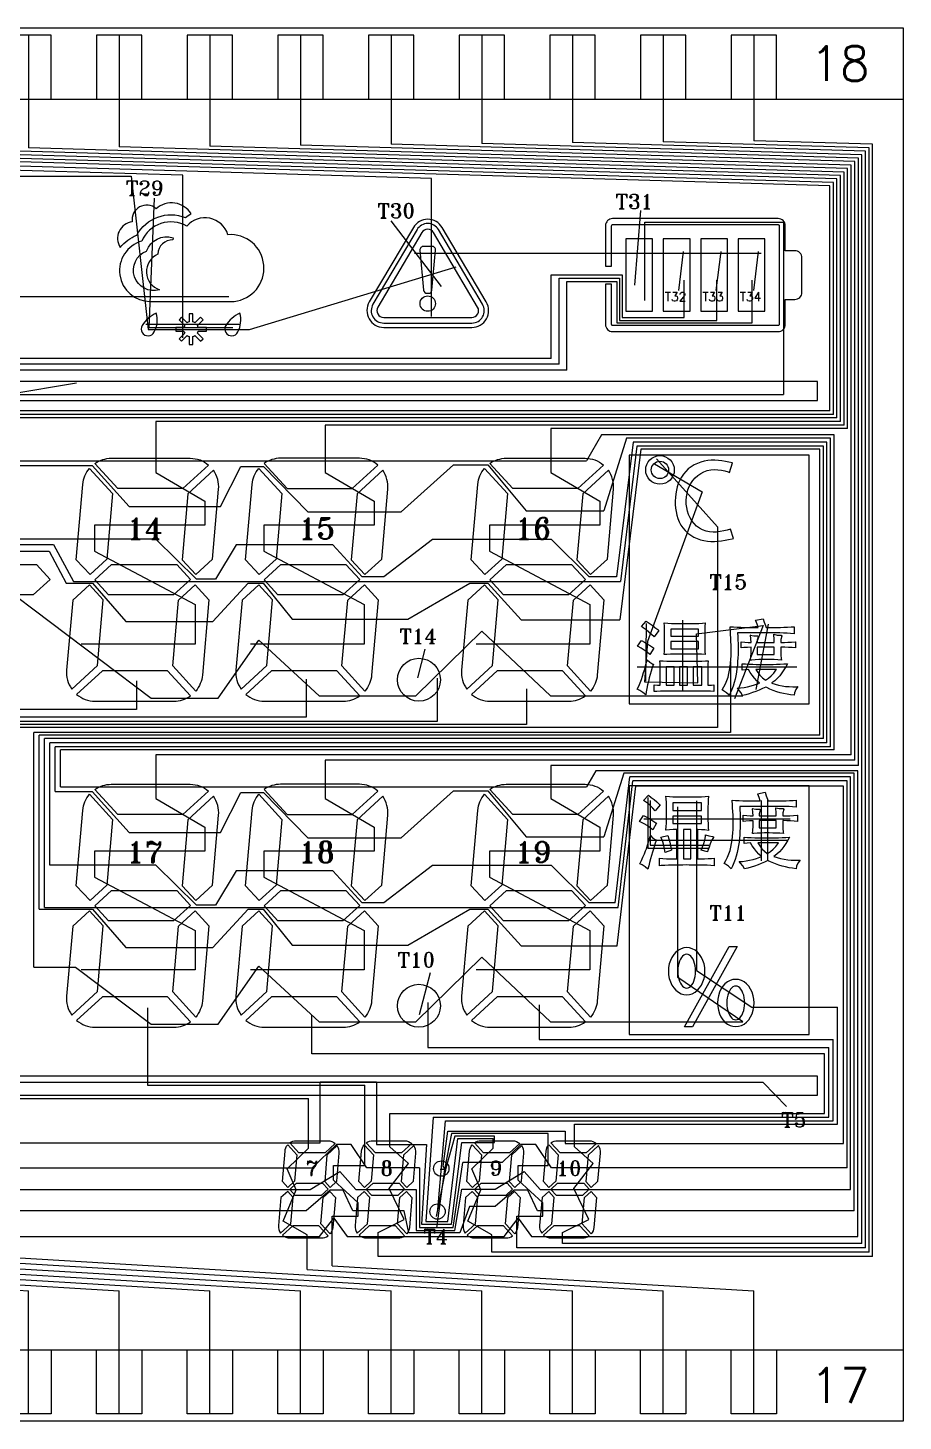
# Model space of a CAD drawing. Header units: inches. Extents: x 782 to 1065, y -130 to 27.
# Drawn here: x 968.8 to 993.32, y -11.52 to 27.48 of the extents above; entities that cross this region are included whole.
import ezdxf
from ezdxf.enums import TextEntityAlignment as Align

# ---------------------------------------------------------------- set-up
doc = ezdxf.new("R2010")
doc.units = ezdxf.units.IN
doc.header["$LTSCALE"] = 3
doc.header["$MEASUREMENT"] = 0
doc.layers.add('C', color=2, linetype='Continuous')
doc.layers.add('S', color=1, linetype='Continuous')
doc.layers.add('DIM', color=3, linetype='Continuous', lineweight=13)
doc.styles.add('ROMANS', font='romans')
doc.styles.get("Standard").update_dxf_attribs({"font": 'romant.shx'})

msp = doc.modelspace()

# ---------------------------------------------------------------- linework, layer by layer
for p, q in [((944.325, 25.477), (993.325, 25.477)), ((944.325, -9.523), (993.325, -9.523))]:
    msp.add_line(p, q)
for points in [[(944.325, -11.523), (944.325, 27.477), (993.325, 27.477), (993.325, -11.523)], [(968.19, 27.277), (968.19, 25.477), (969.46, 25.477), (969.46, 27.277)], [(970.73, 27.277), (970.73, 25.477), (972, 25.477), (972, 27.277)], [(973.27, 27.277), (973.27, 25.477), (974.54, 25.477), (974.54, 27.277)], [(975.81, 27.277), (975.81, 25.477), (977.08, 25.477), (977.08, 27.277)], [(978.35, 27.277), (978.35, 25.477), (979.62, 25.477), (979.62, 27.277)], [(980.89, 27.277), (980.89, 25.477), (982.16, 25.477), (982.16, 27.277)], [(983.43, 27.277), (983.43, 25.477), (984.7, 25.477), (984.7, 27.277)], [(985.97, 27.277), (985.97, 25.477), (987.24, 25.477), (987.24, 27.277)], [(988.51, 27.277), (988.51, 25.477), (989.78, 25.477), (989.78, 27.277)], [(986.305, 21.569), (985.556, 21.569), (985.556, 19.545), (986.305, 19.545)], [(987.355, 21.569), (986.605, 21.569), (986.605, 19.545), (987.355, 19.545)], [(988.404, 21.569), (987.655, 21.569), (987.655, 19.545), (988.404, 19.545)], [(989.453, 21.569), (988.704, 21.569), (988.704, 19.545), (989.453, 19.545)], [(990.925, 17.576), (946.725, 17.576), (946.725, 17.046), (990.925, 17.046)], [(988.445, 15.32), (988.347, 15.341), (988.249, 15.357), (988.15, 15.37), (988.05, 15.376), (987.95, 15.375), (987.85, 15.365), (987.752, 15.346), (987.656, 15.319), (987.562, 15.284), (987.472, 15.241), (987.386, 15.19), (987.306, 15.13), (987.233, 15.062), (987.168, 14.986), (987.112, 14.903), (987.065, 14.815), (987.025, 14.723), (986.994, 14.629), (986.97, 14.532), (986.952, 14.433), (986.942, 14.334), (986.937, 14.234), (986.939, 14.134), (986.947, 14.034), (986.961, 13.935), (986.982, 13.837), (987.012, 13.742), (987.05, 13.649), (987.097, 13.561), (987.153, 13.479), (987.219, 13.403), (987.292, 13.335), (987.372, 13.276), (987.458, 13.224), (987.549, 13.182), (987.643, 13.149), (987.74, 13.125), (987.839, 13.11), (987.938, 13.102), (988.038, 13.101), (988.138, 13.107), (988.238, 13.118), (988.336, 13.134), (988.435, 13.152), (988.533, 13.172), (988.573, 13.18), (988.49, 13.447), (988.393, 13.419), (988.296, 13.395), (988.198, 13.375), (988.099, 13.364), (987.999, 13.362), (987.9, 13.371), (987.802, 13.392), (987.707, 13.424), (987.618, 13.47), (987.537, 13.529), (987.466, 13.599), (987.405, 13.678), (987.354, 13.764), (987.313, 13.855), (987.282, 13.95), (987.26, 14.047), (987.248, 14.147), (987.245, 14.247), (987.253, 14.346), (987.27, 14.445), (987.295, 14.541), (987.331, 14.635), (987.375, 14.724), (987.43, 14.808), (987.494, 14.884), (987.569, 14.951), (987.652, 15.007), (987.741, 15.052), (987.835, 15.085), (987.933, 15.105), (988.033, 15.112), (988.133, 15.109), (988.232, 15.096), (988.329, 15.074), (988.425, 15.045), (988.457, 15.034), (988.543, 15.298)], [(967.216, 12.455), (969.04, 12.455), (969.424, 12.036), (968.954, 11.605), (967.129, 11.605), (966.746, 12.024)], [(973.357, 12.036), (972.887, 11.605), (971.062, 11.605), (970.679, 12.024), (971.149, 12.455), (972.974, 12.455)], [(978.099, 12.036), (977.629, 11.605), (975.804, 11.605), (975.42, 12.024), (975.891, 12.455), (977.715, 12.455)], [(982.213, 12.455), (984.037, 12.455), (984.421, 12.036), (983.951, 11.605), (982.126, 11.605), (981.743, 12.024)], [(990.171, 10.526), (990.071, 10.532), (989.971, 10.536), (989.871, 10.538), (989.771, 10.539), (989.713, 10.539), (988.688, 10.539), (988.693, 10.439), (988.697, 10.34), (988.699, 10.24), (988.7, 10.14), (988.7, 10.04), (988.698, 9.94), (988.694, 9.84), (988.688, 9.74), (988.68, 9.64), (988.669, 9.541), (988.655, 9.442), (988.638, 9.343), (988.617, 9.245), (988.592, 9.149), (988.561, 9.053), (988.526, 8.96), (988.485, 8.869), (988.447, 8.796), (988.373, 8.864), (988.291, 8.921), (988.25, 8.943), (988.303, 9.027), (988.349, 9.116), (988.387, 9.209), (988.418, 9.304), (988.443, 9.4), (988.463, 9.498), (988.478, 9.597), (988.489, 9.697), (988.497, 9.796), (988.502, 9.896), (988.505, 9.996), (988.505, 10.096), (988.504, 10.196), (988.501, 10.296), (988.497, 10.396), (988.491, 10.496), (988.484, 10.596), (988.477, 10.695), (988.475, 10.713), (988.575, 10.706), (988.675, 10.701), (988.775, 10.698), (988.875, 10.695), (988.975, 10.694), (989.075, 10.693), (989.175, 10.692), (989.263, 10.692), (989.234, 10.787), (989.194, 10.879), (989.187, 10.893), (989.402, 10.933), (989.433, 10.838), (989.466, 10.744), (989.486, 10.692), (989.586, 10.692), (989.686, 10.693), (989.786, 10.694), (989.886, 10.696), (989.986, 10.698), (990.086, 10.701), (990.186, 10.706), (990.27, 10.713), (990.27, 10.519)], [(986.21, 10.811), (986.291, 10.754), (986.372, 10.694), (986.45, 10.632), (986.484, 10.604), (986.35, 10.43), (986.277, 10.499), (986.201, 10.564), (986.123, 10.626), (986.043, 10.686), (985.991, 10.722), (986.126, 10.867)], [(987.676, 9.942), (987.576, 9.946), (987.476, 9.948), (987.376, 9.949), (987.276, 9.949), (987.203, 9.949), (987.103, 9.949), (987.003, 9.949), (986.903, 9.948), (986.803, 9.945), (986.703, 9.94), (986.632, 9.933), (986.638, 10.032), (986.639, 10.122), (986.639, 10.628), (986.637, 10.728), (986.632, 10.82), (986.731, 10.81), (986.831, 10.805), (986.931, 10.802), (987.031, 10.801), (987.131, 10.801), (987.203, 10.801), (987.303, 10.801), (987.403, 10.801), (987.503, 10.803), (987.603, 10.806), (987.703, 10.812), (987.775, 10.82), (987.769, 10.72), (987.768, 10.628), (987.768, 10.122), (987.77, 10.022), (987.775, 9.933)], [(986.817, 10.45), (987.587, 10.45), (987.587, 10.649), (986.817, 10.649)], [(986.077, 10.28), (986.163, 10.228), (986.247, 10.175), (986.33, 10.12), (986.338, 10.115), (986.231, 9.937), (986.152, 9.999), (986.071, 10.056), (985.987, 10.111), (985.9, 10.16), (985.882, 10.17), (985.991, 10.331)], [(986.817, 10.094), (987.587, 10.094), (987.587, 10.3), (986.817, 10.3)], [(989.059, 10.374), (989.045, 10.473), (989.042, 10.48), (989.14, 10.462), (989.24, 10.457), (989.256, 10.459), (989.263, 10.428), (989.237, 10.333), (989.234, 10.274), (989.711, 10.274), (989.71, 10.374), (989.702, 10.474), (989.697, 10.502), (989.794, 10.48), (989.894, 10.476), (989.91, 10.478), (989.922, 10.452), (989.9, 10.355), (989.896, 10.274), (989.996, 10.276), (990.096, 10.279), (990.196, 10.284), (990.295, 10.291), (990.311, 10.293), (990.311, 10.12), (990.211, 10.129), (990.111, 10.135), (990.011, 10.139), (989.912, 10.141), (989.896, 10.141), (989.896, 10.02), (989.898, 9.92), (989.906, 9.821), (989.913, 9.776), (989.813, 9.787), (989.713, 9.792), (989.613, 9.794), (989.513, 9.795), (989.481, 9.795), (989.381, 9.795), (989.281, 9.793), (989.181, 9.789), (989.081, 9.78), (989.046, 9.776), (989.058, 9.875), (989.063, 9.975), (989.063, 10.006), (989.063, 10.139), (988.963, 10.136), (988.863, 10.129), (988.786, 10.12), (988.786, 10.293), (988.885, 10.282), (988.985, 10.276), (989.063, 10.274)], [(989.711, 10.141), (989.234, 10.141), (989.234, 9.937), (989.711, 9.937)], [(986.294, 9.57), (986.264, 9.474), (986.238, 9.378), (986.212, 9.281), (986.189, 9.184), (986.166, 9.086), (986.145, 8.989), (986.126, 8.89), (986.112, 8.81), (986.032, 8.87), (985.948, 8.925), (985.875, 8.962), (985.919, 9.052), (985.956, 9.145), (985.991, 9.239), (986.023, 9.333), (986.054, 9.428), (986.083, 9.524), (986.11, 9.62), (986.135, 9.717), (986.15, 9.785), (986.224, 9.718), (986.311, 9.67), (986.326, 9.664)], [(986.445, 9.081), (986.516, 9.078), (986.516, 9.574), (986.513, 9.674), (986.504, 9.762), (986.604, 9.757), (986.704, 9.754), (986.804, 9.752), (986.904, 9.751), (987.004, 9.75), (987.104, 9.75), (987.184, 9.75), (987.284, 9.75), (987.384, 9.75), (987.484, 9.751), (987.584, 9.752), (987.684, 9.754), (987.784, 9.757), (987.861, 9.762), (987.852, 9.662), (987.851, 9.574), (987.851, 9.078), (987.951, 9.082), (988.024, 9.085), (988.024, 8.9), (987.924, 8.907), (987.824, 8.91), (987.724, 8.911), (987.624, 8.912), (987.524, 8.912), (987.424, 8.912), (987.324, 8.912), (987.227, 8.912), (987.127, 8.912), (987.027, 8.912), (986.927, 8.912), (986.827, 8.912), (986.727, 8.911), (986.627, 8.91), (986.527, 8.908), (986.428, 8.905), (986.345, 8.9), (986.345, 9.085)], [(986.682, 9.078), (986.909, 9.078), (986.909, 9.589), (986.682, 9.589)], [(987.287, 9.589), (987.061, 9.589), (987.061, 9.078), (987.287, 9.078)], [(987.68, 9.589), (987.441, 9.589), (987.441, 9.078), (987.68, 9.078)], [(988.895, 9.508), (988.812, 9.5), (988.812, 9.678), (988.911, 9.671), (989.011, 9.666), (989.111, 9.663), (989.211, 9.66), (989.311, 9.658), (989.411, 9.658), (989.479, 9.657), (989.579, 9.658), (989.679, 9.659), (989.779, 9.662), (989.879, 9.665), (989.979, 9.671), (990.078, 9.678), (990.081, 9.678), (990.034, 9.59), (989.984, 9.503), (989.928, 9.42), (989.867, 9.341), (989.799, 9.268), (989.725, 9.2), (989.646, 9.139), (989.644, 9.137), (989.739, 9.105), (989.835, 9.079), (989.933, 9.059), (990.032, 9.045), (990.132, 9.037), (990.232, 9.034), (990.332, 9.034), (990.378, 9.036), (990.321, 8.954), (990.283, 8.861), (990.27, 8.796), (990.171, 8.808), (990.072, 8.823), (989.974, 8.842), (989.877, 8.866), (989.781, 8.894), (989.687, 8.927), (989.594, 8.965), (989.505, 9.009), (989.474, 9.026), (989.385, 8.98), (989.294, 8.939), (989.201, 8.902), (989.107, 8.868), (989.012, 8.838), (988.916, 8.811), (988.821, 8.786), (988.774, 8.874), (988.711, 8.952), (988.67, 8.993), (988.769, 9), (988.868, 9.014), (988.967, 9.034), (989.064, 9.057), (989.16, 9.085), (989.255, 9.117), (989.303, 9.135), (989.228, 9.202), (989.161, 9.276), (989.099, 9.354), (989.041, 9.436), (988.994, 9.515)], [(989.249, 9.432), (989.311, 9.354), (989.383, 9.284), (989.462, 9.224), (989.471, 9.218), (989.552, 9.276), (989.628, 9.341), (989.697, 9.414), (989.758, 9.493), (989.773, 9.517), (989.196, 9.517)], [(986.269, 5.937), (986.347, 5.874), (986.423, 5.809), (986.498, 5.742), (986.516, 5.725), (986.378, 5.564), (986.312, 5.638), (986.24, 5.708), (986.163, 5.772), (986.082, 5.83), (986.051, 5.849), (986.19, 5.998)], [(987.773, 5.024), (987.673, 5.032), (987.573, 5.037), (987.559, 5.037), (987.559, 4.214), (987.659, 4.215), (987.759, 4.218), (987.859, 4.222), (987.959, 4.229), (988.032, 4.235), (988.032, 4.022), (987.932, 4.031), (987.832, 4.036), (987.732, 4.039), (987.632, 4.041), (987.532, 4.042), (987.432, 4.043), (987.332, 4.043), (987.248, 4.044), (987.148, 4.043), (987.048, 4.043), (986.948, 4.042), (986.848, 4.04), (986.748, 4.038), (986.648, 4.034), (986.549, 4.028), (986.496, 4.022), (986.496, 4.235), (986.596, 4.227), (986.696, 4.221), (986.796, 4.217), (986.896, 4.215), (986.983, 4.214), (986.983, 5.037), (986.883, 5.034), (986.783, 5.027), (986.683, 5.019), (986.677, 5.018), (986.685, 5.118), (986.691, 5.217), (986.695, 5.317), (986.698, 5.417), (986.698, 5.498), (986.698, 5.598), (986.695, 5.698), (986.69, 5.797), (986.684, 5.897), (986.677, 5.968), (986.777, 5.959), (986.876, 5.954), (986.976, 5.951), (987.076, 5.949), (987.176, 5.948), (987.275, 5.948), (987.375, 5.948), (987.475, 5.949), (987.575, 5.951), (987.675, 5.954), (987.774, 5.959), (987.872, 5.968), (987.865, 5.868), (987.86, 5.768), (987.856, 5.668), (987.854, 5.568), (987.854, 5.495), (987.854, 5.395), (987.857, 5.295), (987.861, 5.195), (987.866, 5.095), (987.872, 5.014)], [(989.643, 5.837), (989.743, 5.838), (989.843, 5.839), (989.943, 5.841), (990.043, 5.843), (990.143, 5.846), (990.243, 5.851), (990.327, 5.858), (990.327, 5.664), (990.228, 5.671), (990.128, 5.677), (990.028, 5.681), (989.928, 5.683), (989.828, 5.684), (989.77, 5.685), (988.745, 5.685), (988.75, 5.585), (988.754, 5.485), (988.756, 5.385), (988.757, 5.285), (988.757, 5.185), (988.755, 5.085), (988.751, 4.985), (988.745, 4.885), (988.737, 4.785), (988.726, 4.686), (988.712, 4.587), (988.695, 4.488), (988.674, 4.391), (988.649, 4.294), (988.618, 4.199), (988.583, 4.105), (988.542, 4.014), (988.504, 3.941), (988.43, 4.009), (988.348, 4.066), (988.307, 4.088), (988.36, 4.173), (988.406, 4.261), (988.444, 4.354), (988.475, 4.449), (988.5, 4.546), (988.52, 4.644), (988.535, 4.742), (988.546, 4.842), (988.554, 4.942), (988.559, 5.041), (988.562, 5.141), (988.562, 5.241), (988.561, 5.341), (988.558, 5.441), (988.554, 5.541), (988.548, 5.641), (988.541, 5.741), (988.534, 5.841), (988.532, 5.858), (988.632, 5.851), (988.732, 5.846), (988.832, 5.843), (988.932, 5.841), (989.032, 5.839), (989.132, 5.838), (989.232, 5.837), (989.32, 5.837), (989.291, 5.933), (989.251, 6.024), (989.244, 6.038), (989.459, 6.079), (989.49, 5.984), (989.523, 5.889), (989.543, 5.837)], [(986.869, 5.785), (986.869, 5.571), (987.676, 5.571), (987.676, 5.785)], [(989.116, 5.519), (989.102, 5.618), (989.099, 5.626), (989.197, 5.607), (989.297, 5.603), (989.313, 5.604), (989.32, 5.573), (989.294, 5.478), (989.291, 5.419), (989.768, 5.419), (989.767, 5.519), (989.759, 5.619), (989.754, 5.647), (989.851, 5.625), (989.951, 5.621), (989.967, 5.623), (989.979, 5.597), (989.957, 5.501), (989.953, 5.419), (990.053, 5.421), (990.153, 5.424), (990.253, 5.429), (990.352, 5.436), (990.368, 5.438), (990.368, 5.265), (990.268, 5.274), (990.168, 5.28), (990.068, 5.284), (989.969, 5.286), (989.953, 5.286), (989.953, 5.165), (989.955, 5.065), (989.963, 4.966), (989.97, 4.921), (989.87, 4.932), (989.77, 4.937), (989.67, 4.939), (989.57, 4.94), (989.538, 4.94), (989.438, 4.94), (989.338, 4.938), (989.238, 4.934), (989.138, 4.926), (989.103, 4.921), (989.115, 5.02), (989.12, 5.12), (989.12, 5.151), (989.12, 5.284), (989.02, 5.281), (988.92, 5.274), (988.843, 5.265), (988.843, 5.438), (988.942, 5.427), (989.042, 5.421), (989.12, 5.419)], [(986.14, 5.385), (986.227, 5.335), (986.311, 5.282), (986.395, 5.227), (986.418, 5.211), (986.311, 5.026), (986.233, 5.088), (986.151, 5.145), (986.066, 5.197), (985.977, 5.244), (985.942, 5.26), (986.053, 5.434)], [(987.676, 5.201), (987.676, 5.409), (986.869, 5.409), (986.869, 5.201)], [(989.768, 5.286), (989.291, 5.286), (989.291, 5.082), (989.768, 5.082)], [(986.378, 4.652), (986.348, 4.557), (986.319, 4.461), (986.302, 4.406), (986.275, 4.31), (986.247, 4.214), (986.221, 4.118), (986.195, 4.021), (986.172, 3.93), (986.095, 3.993), (986.012, 4.049), (985.946, 4.081), (985.993, 4.17), (986.035, 4.26), (986.074, 4.352), (986.11, 4.445), (986.131, 4.501), (986.164, 4.595), (986.194, 4.691), (986.221, 4.787), (986.243, 4.871), (986.31, 4.798), (986.398, 4.751), (986.414, 4.746)], [(986.76, 4.775), (986.786, 4.679), (986.809, 4.582), (986.831, 4.484), (986.836, 4.461), (986.653, 4.397), (986.637, 4.495), (986.616, 4.593), (986.589, 4.689), (986.554, 4.783), (986.537, 4.823), (986.731, 4.871)], [(987.168, 4.214), (987.377, 4.214), (987.377, 5.037), (987.168, 5.037)], [(987.958, 4.729), (987.921, 4.636), (987.887, 4.542), (987.855, 4.448), (987.842, 4.408), (987.661, 4.458), (987.703, 4.549), (987.737, 4.643), (987.764, 4.74), (987.783, 4.838), (987.79, 4.89), (987.885, 4.861), (987.983, 4.84), (988.01, 4.836), (988.015, 4.81)], [(990.289, 4.179), (990.389, 4.18), (990.435, 4.181), (990.378, 4.099), (990.34, 4.007), (990.327, 3.941), (990.228, 3.953), (990.129, 3.969), (990.031, 3.988), (989.934, 4.011), (989.838, 4.039), (989.744, 4.072), (989.651, 4.111), (989.562, 4.155), (989.531, 4.171), (989.442, 4.125), (989.351, 4.084), (989.258, 4.047), (989.164, 4.014), (989.069, 3.983), (988.973, 3.956), (988.878, 3.932), (988.831, 4.019), (988.768, 4.097), (988.727, 4.138), (988.826, 4.146), (988.925, 4.16), (989.024, 4.179), (989.121, 4.202), (989.217, 4.23), (989.312, 4.262), (989.36, 4.281), (989.285, 4.347), (989.218, 4.421), (989.156, 4.499), (989.098, 4.581), (989.051, 4.66), (988.952, 4.653), (988.869, 4.645), (988.869, 4.823), (988.968, 4.816), (989.068, 4.812), (989.168, 4.808), (989.268, 4.805), (989.368, 4.804), (989.468, 4.803), (989.536, 4.803), (989.636, 4.803), (989.736, 4.804), (989.836, 4.807), (989.936, 4.811), (990.036, 4.816), (990.135, 4.823), (990.138, 4.823), (990.091, 4.735), (990.041, 4.649), (989.985, 4.565), (989.924, 4.486), (989.856, 4.413), (989.782, 4.346), (989.703, 4.284), (989.701, 4.283), (989.796, 4.25), (989.892, 4.224), (989.99, 4.204), (990.089, 4.19), (990.189, 4.182)], [(989.306, 4.577), (989.368, 4.499), (989.44, 4.429), (989.519, 4.369), (989.528, 4.363), (989.609, 4.422), (989.685, 4.487), (989.754, 4.559), (989.815, 4.639), (989.83, 4.662), (989.253, 4.662)], [(973.357, 2.911), (972.887, 2.479), (971.062, 2.479), (970.679, 2.898), (971.149, 3.329), (972.974, 3.329)], [(978.099, 2.911), (977.629, 2.479), (975.804, 2.479), (975.42, 2.898), (975.891, 3.329), (977.715, 3.329)], [(982.213, 3.329), (984.037, 3.329), (984.421, 2.911), (983.951, 2.479), (982.126, 2.479), (981.743, 2.898)], [(987.418, 0.442), (987.493, 0.481), (987.561, 0.536), (987.622, 0.603), (987.674, 0.682), (987.716, 0.77), (987.747, 0.866), (987.766, 0.967), (987.772, 1.071), (987.766, 1.174), (987.747, 1.275), (987.716, 1.371), (987.674, 1.459), (987.622, 1.538), (987.561, 1.606), (987.493, 1.66), (987.418, 1.7), (987.34, 1.724), (987.26, 1.732), (987.18, 1.724), (987.102, 1.7), (987.027, 1.66), (986.959, 1.606), (986.898, 1.538), (986.845, 1.459), (986.803, 1.371), (986.772, 1.275), (986.754, 1.174), (986.747, 1.071), (986.754, 0.967), (986.772, 0.866), (986.803, 0.77), (986.845, 0.682), (986.898, 0.603), (986.959, 0.536), (987.027, 0.481), (987.102, 0.442), (987.18, 0.418), (987.26, 0.409), (987.34, 0.418)], [(988.449, 1.761), (988.673, 1.761), (987.427, -0.49), (987.202, -0.49)], [(987.183, 1.521), (987.146, 1.492), (987.113, 1.453), (987.083, 1.405), (987.057, 1.349), (987.037, 1.285), (987.022, 1.217), (987.013, 1.145), (987.01, 1.071), (987.013, 0.997), (987.022, 0.925), (987.037, 0.856), (987.057, 0.793), (987.083, 0.736), (987.113, 0.688), (987.146, 0.649), (987.183, 0.621), (987.221, 0.604), (987.26, 0.598), (987.299, 0.604), (987.337, 0.621), (987.373, 0.649), (987.407, 0.688), (987.437, 0.736), (987.462, 0.793), (987.483, 0.856), (987.498, 0.925), (987.507, 0.997), (987.51, 1.071), (987.507, 1.145), (987.498, 1.217), (987.483, 1.285), (987.462, 1.349), (987.437, 1.405), (987.407, 1.453), (987.373, 1.492), (987.337, 1.521), (987.299, 1.538), (987.26, 1.544), (987.221, 1.538)], [(988.793, -0.447), (988.867, -0.407), (988.936, -0.353), (988.997, -0.286), (989.049, -0.207), (989.091, -0.118), (989.122, -0.022), (989.14, 0.079), (989.147, 0.182), (989.14, 0.285), (989.122, 0.386), (989.091, 0.482), (989.049, 0.571), (988.997, 0.65), (988.936, 0.717), (988.867, 0.771), (988.793, 0.811), (988.714, 0.835), (988.634, 0.843), (988.554, 0.835), (988.476, 0.811), (988.402, 0.771), (988.333, 0.717), (988.272, 0.65), (988.22, 0.571), (988.178, 0.482), (988.147, 0.386), (988.128, 0.285), (988.122, 0.182), (988.128, 0.079), (988.147, -0.022), (988.178, -0.118), (988.22, -0.207), (988.272, -0.286), (988.333, -0.353), (988.402, -0.407), (988.476, -0.447), (988.554, -0.471), (988.634, -0.479), (988.714, -0.471)], [(988.557, 0.632), (988.521, 0.603), (988.487, 0.565), (988.457, 0.516), (988.432, 0.46), (988.411, 0.397), (988.396, 0.328), (988.387, 0.256), (988.384, 0.182), (988.387, 0.108), (988.396, 0.036), (988.411, -0.033), (988.432, -0.096), (988.457, -0.152), (988.487, -0.201), (988.521, -0.239), (988.557, -0.268), (988.595, -0.285), (988.634, -0.291), (988.673, -0.285), (988.712, -0.268), (988.748, -0.239), (988.781, -0.201), (988.811, -0.152), (988.837, -0.096), (988.857, -0.033), (988.872, 0.036), (988.881, 0.108), (988.885, 0.182), (988.881, 0.256), (988.872, 0.328), (988.857, 0.397), (988.837, 0.46), (988.811, 0.516), (988.781, 0.565), (988.748, 0.603), (988.712, 0.632), (988.673, 0.649), (988.634, 0.655), (988.595, 0.649)], [(990.925, -1.871), (946.725, -1.871), (946.725, -2.401), (990.925, -2.401)], [(976.329, -4.866), (977.059, -4.866), (977.212, -5.034), (977.024, -5.206), (976.294, -5.206), (976.141, -5.039)], [(978.473, -4.866), (979.203, -4.866), (979.356, -5.034), (979.168, -5.206), (978.438, -5.206), (978.285, -5.039)], [(981.5, -4.866), (982.23, -4.866), (982.383, -5.034), (982.195, -5.206), (981.465, -5.206), (981.312, -5.039)], [(983.644, -4.866), (984.374, -4.866), (984.527, -5.034), (984.339, -5.206), (983.609, -5.206), (983.456, -5.039)], [(968.19, -11.323), (968.19, -9.523), (969.46, -9.523), (969.46, -11.323)], [(970.73, -11.323), (970.73, -9.523), (972, -9.523), (972, -11.323)], [(973.27, -11.323), (973.27, -9.523), (974.54, -9.523), (974.54, -11.323)], [(975.81, -11.323), (975.81, -9.523), (977.08, -9.523), (977.08, -11.323)], [(978.35, -11.323), (978.35, -9.523), (979.62, -9.523), (979.62, -11.323)], [(980.89, -11.323), (980.89, -9.523), (982.16, -9.523), (982.16, -11.323)], [(983.43, -11.323), (983.43, -9.523), (984.7, -9.523), (984.7, -11.323)], [(985.97, -11.323), (985.97, -9.523), (987.24, -9.523), (987.24, -11.323)], [(988.51, -11.323), (988.51, -9.523), (989.78, -9.523), (989.78, -11.323)]]:
    msp.add_lwpolyline(points, close=True)
for points in [[(973.379, 22.271, 0.462977), (972.398, 22.415, 0.696907), (971.725, 22.044, 0.564063), (971.393, 21.331, -0.136934), (971.852, 21.672, -0.382132), (973.218, 22.167, -0.055326)], [(973.256, 21.927, 0.448523), (971.995, 21.509, 0.869105), (972.232, 19.818), (974.578, 19.818, 0.984561), (974.406, 21.688, 0.591475)], [(979.602, 21.889), (978.367, 19.804, 0.580959), (978.772, 19.094), (981.24, 19.094, 0.580959), (981.645, 19.804), (980.41, 21.889, 0.570166)], [(979.705, 21.828), (978.471, 19.742, 0.580959), (978.772, 19.214), (981.24, 19.214, 0.580959), (981.541, 19.742), (980.307, 21.828, 0.570166)], [(984.986, 19.175, 0.414214), (985.186, 18.975), (989.823, 18.975, 0.414214), (990.023, 19.175), (990.023, 19.875), (990.29, 19.875, 0.414214), (990.49, 20.075), (990.49, 21.038, 0.414214), (990.29, 21.238), (990.023, 21.238), (990.023, 21.939, 0.414214), (989.823, 22.139), (985.186, 22.139, 0.414214), (984.986, 21.939), (984.986, 20.807), (985.156, 20.807), (985.156, 21.939, -0.414214), (985.186, 21.969), (989.823, 21.969, -0.414214), (989.853, 21.939), (989.853, 19.175, -0.414214), (989.823, 19.145), (985.186, 19.145, -0.414214), (985.156, 19.175), (985.156, 20.307), (984.986, 20.307)], [(972.448, 21.144, 0.693169), (972.492, 20.146, -0.961226), (972.127, 21.229, -0.395884), (972.871, 21.603), (972.868, 21.542, 0.426943)], [(979.842, 21.746), (978.608, 19.661, 0.580959), (978.772, 19.374), (981.24, 19.374, 0.580959), (981.404, 19.661), (980.169, 21.746, 0.570166)], [(980.123, 20.138), (980.224, 21.252, 0.440964), (980.124, 21.361), (979.888, 21.361, 0.440964), (979.788, 21.252), (979.889, 20.138, 0.387959), (979.989, 20.047), (980.023, 20.047, 0.387959)], [(972.399, 19.489, 0.141003), (972.003, 19.145, 1.035396), (972.342, 18.964, 0.197467)], [(973.325, 18.614), (973.425, 18.614), (973.425, 18.838, 0.075913), (973.484, 18.862), (973.642, 18.704), (973.713, 18.774), (973.554, 18.933, 0.075913), (973.578, 18.991), (973.803, 18.991), (973.803, 19.091), (973.578, 19.091, 0.075913), (973.554, 19.15), (973.713, 19.308), (973.642, 19.379), (973.484, 19.22, 0.075913), (973.425, 19.245), (973.425, 19.469), (973.325, 19.469), (973.325, 19.245, 0.075913), (973.267, 19.22), (973.108, 19.379), (973.037, 19.308), (973.196, 19.15, 0.075913), (973.172, 19.091), (972.947, 19.091), (972.947, 18.991), (973.172, 18.991, 0.075913), (973.196, 18.933), (973.037, 18.774), (973.108, 18.704), (973.267, 18.862, 0.075913), (973.325, 18.838)], [(974.74, 19.489, 0.141003), (974.345, 19.145, 1.035396), (974.684, 18.964, 0.197467)], [(973.867, 15.24), (973.147, 14.58), (971.323, 14.58), (970.679, 15.282, -0.155341), (971.141, 15.43), (973.35, 15.43, -0.177764)], [(978.609, 15.24, 0.177764), (978.091, 15.43), (975.883, 15.43, 0.155341), (975.421, 15.282), (976.064, 14.58), (977.889, 14.58)], [(981.743, 15.282, -0.155341), (982.205, 15.43), (984.414, 15.43, -0.177764), (984.931, 15.24), (984.211, 14.58), (982.387, 14.58)], [(970.544, 12.171), (970.16, 12.59), (970.344, 14.699, -0.155341), (970.531, 15.147), (971.175, 14.445), (971.014, 12.602)], [(973.505, 12.171), (973.975, 12.602), (974.147, 14.56, 0.177764), (974.002, 15.092), (973.282, 14.432), (973.121, 12.59)], [(975.086, 14.699, -0.155341), (975.273, 15.147), (975.917, 14.445), (975.756, 12.602), (975.285, 12.171), (974.902, 12.59)], [(978.247, 12.171), (978.717, 12.602), (978.888, 14.56, 0.177764), (978.744, 15.092), (978.024, 14.432), (977.863, 12.59)], [(981.607, 12.171), (981.224, 12.59), (981.408, 14.699, -0.155341), (981.595, 15.147), (982.239, 14.445), (982.078, 12.602)], [(984.569, 12.171), (985.039, 12.602), (985.21, 14.56, 0.177764), (985.066, 15.092), (984.346, 14.432), (984.185, 12.59)], [(970.531, 11.888), (970.061, 11.457), (969.889, 9.499, 0.177764), (970.034, 8.967), (970.754, 9.627), (970.915, 11.47)], [(973.492, 11.888), (973.876, 11.47), (973.692, 9.36, -0.155341), (973.505, 8.912), (972.861, 9.615), (973.022, 11.457)], [(975.273, 11.888), (974.802, 11.457), (974.631, 9.499, 0.177764), (974.775, 8.967), (975.496, 9.627), (975.657, 11.47)], [(978.234, 11.888), (978.618, 11.47), (978.433, 9.36, -0.155341), (978.246, 8.912), (977.603, 9.615), (977.764, 11.457)], [(980.953, 9.499, 0.177764), (981.097, 8.967), (981.818, 9.627), (981.979, 11.47), (981.595, 11.888), (981.125, 11.457)], [(984.556, 11.888), (984.94, 11.47), (984.756, 9.36, -0.155341), (984.569, 8.912), (983.925, 9.615), (984.086, 11.457)], [(973.357, 8.777), (972.713, 9.48), (970.889, 9.48), (970.169, 8.82, 0.177764), (970.686, 8.63), (972.895, 8.63, 0.155341)], [(977.455, 9.48), (975.631, 9.48), (974.91, 8.82, 0.177764), (975.428, 8.63), (977.636, 8.63, 0.155341), (978.099, 8.777)], [(981.233, 8.82, 0.177764), (981.75, 8.63), (983.959, 8.63, 0.155341), (984.421, 8.777), (983.777, 9.48), (981.953, 9.48)], [(973.867, 6.114), (973.147, 5.454), (971.323, 5.454), (970.679, 6.157, -0.155341), (971.141, 6.304), (973.35, 6.304, -0.177764)], [(978.609, 6.114, 0.177764), (978.091, 6.304), (975.883, 6.304, 0.155341), (975.421, 6.157), (976.064, 5.454), (977.889, 5.454)], [(981.743, 6.157, -0.155341), (982.205, 6.304), (984.414, 6.304, -0.177764), (984.931, 6.114), (984.211, 5.454), (982.387, 5.454)], [(970.544, 3.046), (970.16, 3.465), (970.344, 5.574, -0.155341), (970.531, 6.022), (971.175, 5.319), (971.014, 3.477)], [(973.505, 3.046), (973.975, 3.477), (974.147, 5.435, 0.177764), (974.002, 5.967), (973.282, 5.307), (973.121, 3.465)], [(974.902, 3.465), (975.086, 5.574, -0.155341), (975.273, 6.022), (975.917, 5.319), (975.756, 3.477), (975.285, 3.046)], [(978.247, 3.046), (978.717, 3.477), (978.888, 5.435, 0.177764), (978.744, 5.967), (978.024, 5.307), (977.863, 3.465)], [(981.607, 3.046), (981.224, 3.465), (981.408, 5.574, -0.155341), (981.595, 6.022), (982.239, 5.319), (982.078, 3.477)], [(984.569, 3.046), (985.039, 3.477), (985.21, 5.435, 0.177764), (985.066, 5.967), (984.346, 5.307), (984.185, 3.465)], [(970.531, 2.763), (970.061, 2.332), (969.889, 0.374, 0.177764), (970.034, -0.158), (970.754, 0.502), (970.915, 2.344)], [(973.492, 2.763), (973.876, 2.344), (973.692, 0.235, -0.155341), (973.505, -0.213), (972.861, 0.49), (973.022, 2.332)], [(975.273, 2.763), (974.802, 2.332), (974.631, 0.374, 0.177764), (974.775, -0.158), (975.496, 0.502), (975.657, 2.344)], [(978.234, 2.763), (978.618, 2.344), (978.433, 0.235, -0.155341), (978.246, -0.213), (977.603, 0.49), (977.764, 2.332)], [(981.595, 2.763), (981.125, 2.332), (980.953, 0.374, 0.177764), (981.097, -0.158), (981.818, 0.502), (981.979, 2.344)], [(984.556, 2.763), (984.94, 2.344), (984.756, 0.235, -0.155341), (984.569, -0.213), (983.925, 0.49), (984.086, 2.332)], [(973.357, -0.348), (972.713, 0.354), (970.889, 0.354), (970.169, -0.306, 0.177764), (970.686, -0.496), (972.895, -0.496, 0.155341)], [(977.455, 0.354), (975.631, 0.354), (974.91, -0.306, 0.177764), (975.428, -0.496), (977.636, -0.496, 0.155341), (978.099, -0.348)], [(981.233, -0.306, 0.177764), (981.75, -0.496), (983.959, -0.496, 0.155341), (984.421, -0.348), (983.777, 0.354), (981.953, 0.354)], [(976.087, -4.98), (975.933, -4.812), (976.007, -3.969, -0.155341), (976.082, -3.789), (976.339, -4.071), (976.275, -4.808)], [(976.141, -3.735, -0.155341), (976.326, -3.676), (977.209, -3.676, -0.177764), (977.416, -3.753), (977.128, -4.016), (976.398, -4.016)], [(977.271, -4.98), (977.459, -4.808), (977.528, -4.024, 0.177764), (977.47, -3.811), (977.182, -4.075), (977.118, -4.812)], [(978.231, -4.98), (978.077, -4.812), (978.151, -3.969, -0.155341), (978.226, -3.789), (978.483, -4.071), (978.419, -4.808)], [(978.285, -3.735, -0.155341), (978.47, -3.676), (979.353, -3.676, -0.177764), (979.56, -3.753), (979.272, -4.016), (978.542, -4.016)], [(979.415, -4.98), (979.603, -4.808), (979.672, -4.024, 0.177764), (979.614, -3.811), (979.326, -4.075), (979.262, -4.812)], [(981.258, -4.98), (981.104, -4.812), (981.178, -3.969, -0.155341), (981.253, -3.789), (981.511, -4.071), (981.446, -4.808)], [(981.312, -3.735, -0.155341), (981.497, -3.676), (982.38, -3.676, -0.177764), (982.587, -3.753), (982.299, -4.016), (981.569, -4.016)], [(982.442, -4.98), (982.631, -4.808), (982.699, -4.024, 0.177764), (982.641, -3.811), (982.353, -4.075), (982.289, -4.812)], [(983.402, -4.98), (983.248, -4.812), (983.322, -3.969, -0.155341), (983.397, -3.789), (983.655, -4.071), (983.59, -4.808)], [(983.456, -3.735, -0.155341), (983.641, -3.676), (984.524, -3.676, -0.177764), (984.731, -3.753), (984.443, -4.016), (983.714, -4.016)], [(984.586, -4.98), (984.775, -4.808), (984.843, -4.024, 0.177764), (984.785, -3.811), (984.497, -4.075), (984.433, -4.812)], [(976.082, -5.093), (975.894, -5.265), (975.825, -6.049, 0.177764), (975.883, -6.261), (976.171, -5.998), (976.235, -5.261)], [(977.266, -5.093), (977.42, -5.261), (977.346, -6.104, -0.155341), (977.271, -6.284), (977.014, -6.002), (977.078, -5.265)], [(978.226, -5.093), (978.038, -5.265), (977.969, -6.049, 0.177764), (978.027, -6.261), (978.315, -5.998), (978.379, -5.261)], [(979.41, -5.093), (979.564, -5.261), (979.49, -6.104, -0.155341), (979.415, -6.284), (979.158, -6.002), (979.222, -5.265)], [(981.253, -5.093), (981.065, -5.265), (980.996, -6.049, 0.177764), (981.054, -6.261), (981.342, -5.998), (981.406, -5.261)], [(982.437, -5.093), (982.591, -5.261), (982.517, -6.104, -0.155341), (982.442, -6.284), (982.185, -6.002), (982.249, -5.265)], [(983.397, -5.093), (983.209, -5.265), (983.14, -6.049, 0.177764), (983.198, -6.261), (983.486, -5.998), (983.55, -5.261)], [(984.581, -5.093), (984.735, -5.261), (984.661, -6.104, -0.155341), (984.586, -6.284), (984.329, -6.002), (984.393, -5.265)], [(975.937, -6.32, 0.177764), (976.144, -6.396), (977.027, -6.396, 0.155341), (977.212, -6.338), (976.955, -6.056), (976.225, -6.056)], [(978.081, -6.32, 0.177764), (978.288, -6.396), (979.171, -6.396, 0.155341), (979.356, -6.338), (979.099, -6.056), (978.369, -6.056)], [(981.108, -6.32, 0.177764), (981.315, -6.396), (982.198, -6.396, 0.155341), (982.383, -6.338), (982.126, -6.056), (981.396, -6.056)], [(983.252, -6.32, 0.177764), (983.459, -6.396), (984.342, -6.396, 0.155341), (984.527, -6.338), (984.27, -6.056), (983.54, -6.056)]]:
    msp.add_lwpolyline(points, format="xyb", close=True)
for centre, radius in [((980.006, 19.758), 0.216), ((986.512, 15.102), 0.401), ((986.512, 15.102), 0.243), ((979.76, 9.23), 0.6), ((979.76, 0.104), 0.6), ((980.385, -4.455), 0.215), ((980.28, -5.657), 0.215)]:
    msp.add_circle(centre, radius)
at = {"layer": 'C'}
for p, q in [((950.834, 23.325), (971.692, 23.325)), ((971.692, 23.325), (972.176, 19.038)), ((975.015, 19.038), (980.802, 20.79)), ((972.176, 19.038), (975.015, 19.038)), ((986.357, 15.269), (987.696, 14.494)), ((987.696, 14.494), (986.163, 10.304)), ((968.026, 11.905), (972.258, 8.712)), ((979.669, 8.777), (981.52, 10.593)), ((981.52, 10.593), (983.447, 8.776)), ((987.538, 10.514), (989.404, 10.749)), ((989.404, 10.749), (988.601, 8.699)), ((974.131, 8.712), (975.278, 10.334)), ((975.278, 10.334), (976.967, 8.777)), ((986.163, 10.304), (986.08, 9.168)), ((987.575, 9.144), (987.538, 10.514)), ((988.483, 9.729), (988.483, 7.75)), ((986.08, 9.168), (987.575, 9.144)), ((972.258, 8.712), (974.131, 8.712)), ((976.967, 8.777), (979.669, 8.777)), ((983.447, 8.776), (988.835, 8.776)), ((988.483, 7.75), (968.968, 7.75)), ((968.968, 1.187), (968.968, 7.75)), ((989.538, 4.191), (989.538, 5.863)), ((986.233, 5.847), (986.233, 4.597)), ((987.01, 0.897), (987.01, 5.673)), ((986.19, 4.742), (990.076, 4.742)), ((986.233, 4.597), (987.88, 4.597)), ((968.968, 1.187), (970.137, 1.187)), ((970.137, 1.187), (972.258, -0.413)), ((974.131, -0.413), (975.278, 1.209)), ((975.278, 1.209), (976.967, -0.349)), ((979.669, -0.349), (981.52, 1.468)), ((981.52, 1.468), (983.447, -0.349)), ((988.835, -0.349), (987.01, 0.897)), ((976.967, -0.349), (979.669, -0.349)), ((983.447, -0.349), (988.835, -0.349)), ((972.258, -0.413), (974.131, -0.413))]:
    msp.add_line(p, q, dxfattribs=at)
at = {"layer": 'C', "color": 190}
for p, q in [((986.087, 22.039), (989.975, 22.039)), ((986.087, 19.842), (986.087, 22.039)), ((989.975, 22.039), (989.975, 17.213)), ((946.894, 17.213), (989.975, 17.213)), ((985.578, 15.993), (984.935, 13.961)), ((991.289, 15.993), (985.578, 15.993)), ((991.289, 7.355), (991.289, 15.993)), ((967.103, 15.228), (970.6, 15.228)), ((970.6, 15.228), (971.639, 14.081)), ((979.265, 13.933), (980.729, 15.248)), ((980.729, 15.248), (981.693, 15.248)), ((981.693, 15.248), (982.764, 13.961)), ((974.199, 14.081), (974.772, 15.194)), ((974.772, 15.194), (975.404, 15.194)), ((975.404, 15.194), (976.647, 13.933)), ((971.639, 14.081), (974.199, 14.081)), ((976.647, 13.933), (979.265, 13.933)), ((982.764, 13.961), (984.935, 13.961)), ((991.289, 7.355), (969.568, 7.355)), ((969.568, 6.102), (969.568, 7.355)), ((985.497, 6.61), (984.935, 4.836)), ((991.952, 6.61), (985.497, 6.61)), ((991.952, -5.633), (991.952, 6.61)), ((969.568, 6.102), (970.6, 6.102)), ((970.6, 6.102), (971.639, 4.956)), ((974.199, 4.956), (974.772, 6.069)), ((974.772, 6.069), (975.404, 6.069)), ((975.404, 6.069), (976.647, 4.808)), ((979.265, 4.808), (980.729, 6.122)), ((980.729, 6.122), (981.693, 6.122)), ((981.693, 6.122), (982.764, 4.836)), ((971.639, 4.956), (974.199, 4.956)), ((976.647, 4.808), (979.265, 4.808)), ((982.764, 4.836), (984.935, 4.836)), ((977.27, -5.059), (976.598, -5.633)), ((977.635, -5.059), (977.27, -5.059)), ((977.909, -5.633), (977.635, -5.059)), ((982.43, -5.059), (981.893, -5.517)), ((982.806, -5.059), (982.43, -5.059)), ((983.08, -5.633), (982.806, -5.059)), ((976.598, -5.633), (964.373, -5.633)), ((979.346, -5.633), (977.909, -5.633)), ((979.474, -6.254), (979.346, -5.633)), ((981.177, -5.517), (980.902, -6.254)), ((981.893, -5.517), (981.177, -5.517)), ((991.952, -5.633), (983.08, -5.633)), ((980.902, -6.254), (979.474, -6.254))]:
    msp.add_line(p, q, dxfattribs=at)
at = {"layer": 'C', "color": 6}
for p, q in [((983.465, 20.568), (985.454, 20.568)), ((983.465, 18.219), (983.465, 20.568)), ((985.454, 20.568), (985.454, 19.369)), ((987.185, 19.369), (987.185, 20.419)), ((985.454, 19.369), (987.185, 19.369)), ((983.465, 18.219), (966.992, 18.219)), ((985.972, 15.684), (985.386, 10.907)), ((990.989, 15.684), (985.972, 15.684)), ((990.989, 7.676), (990.989, 15.684)), ((966.839, 12.831), (969.395, 12.831)), ((969.395, 12.831), (969.88, 11.934)), ((969.88, 11.934), (970.615, 11.934)), ((970.615, 11.934), (971.548, 10.862)), ((973.983, 10.862), (974.979, 11.933)), ((974.979, 11.933), (975.394, 11.933)), ((975.394, 11.933), (976.207, 10.924)), ((979.444, 10.924), (981.184, 11.936)), ((981.184, 11.936), (981.688, 11.936)), ((981.688, 11.936), (982.621, 10.907)), ((976.207, 10.924), (979.444, 10.924)), ((971.548, 10.862), (973.983, 10.862)), ((982.621, 10.907), (985.386, 10.907)), ((990.989, 7.676), (969.118, 7.676)), ((969.118, 2.809), (969.118, 7.676)), ((985.314, 1.782), (985.838, 6.25)), ((991.652, 6.25), (985.838, 6.25)), ((991.652, -3.75), (991.652, 6.25)), ((969.118, 2.809), (970.615, 2.809)), ((970.615, 2.809), (971.548, 1.736)), ((973.983, 1.736), (974.979, 2.807)), ((974.979, 2.807), (975.394, 2.807)), ((975.394, 2.807), (976.207, 1.799)), ((979.444, 1.799), (981.184, 2.811)), ((981.184, 2.811), (981.688, 2.811)), ((981.688, 2.811), (982.621, 1.782)), ((971.548, 1.736), (973.983, 1.736)), ((976.207, 1.799), (979.444, 1.799)), ((982.621, 1.782), (985.314, 1.782)), ((976.996, -2.027), (978.573, -2.027)), ((976.996, -3.735), (976.996, -2.027)), ((978.573, -2.027), (978.573, -3.776)), ((980.441, -4.389), (980.57, -3.402)), ((980.57, -3.402), (983.859, -3.402)), ((983.859, -3.402), (983.859, -3.75)), ((965.134, -3.735), (976.996, -3.735)), ((978.573, -3.776), (979.972, -3.776)), ((979.972, -3.776), (979.827, -6.01)), ((980.767, -3.549), (980.508, -4.442)), ((980.672, -6.01), (980.957, -3.722)), ((981.876, -3.549), (980.767, -3.549)), ((980.957, -3.722), (981.876, -3.722)), ((981.876, -3.722), (981.876, -3.549)), ((983.859, -3.75), (991.652, -3.75)), ((980.508, -4.442), (980.241, -5.796)), ((980.518, -4.52), (980.441, -4.389)), ((979.827, -6.01), (980.672, -6.01))]:
    msp.add_line(p, q, dxfattribs=at)
at = {"layer": 'C', "color": 4}
for p, q in [((983.688, 20.468), (985.381, 20.468)), ((983.688, 18.065), (983.688, 20.468)), ((985.381, 20.468), (985.381, 19.289)), ((988.108, 19.289), (988.108, 20.419)), ((985.381, 19.289), (988.108, 19.289)), ((983.688, 18.065), (962.459, 18.065)), ((985.867, 15.768), (985.403, 11.982)), ((991.089, 15.768), (985.867, 15.768)), ((991.089, 7.581), (991.089, 15.768)), ((966.218, 13.019), (969.52, 13.019)), ((969.52, 13.019), (970.079, 11.982)), ((970.079, 11.982), (985.403, 11.982)), ((991.089, 7.581), (969.268, 7.581)), ((969.268, 2.857), (969.268, 7.581)), ((985.34, 2.857), (985.755, 6.402)), ((991.752, 6.402), (985.755, 6.402)), ((991.752, -4.437), (991.752, 6.402)), ((969.268, 2.857), (985.34, 2.857)), ((977.449, -3.78), (976.768, -4.437)), ((977.864, -3.78), (977.449, -3.78)), ((978.3, -4.437), (977.864, -3.78)), ((982.611, -3.78), (982.089, -4.283)), ((983.035, -3.78), (982.611, -3.78)), ((983.471, -4.437), (983.035, -3.78)), ((980.717, -6.099), (980.986, -4.283)), ((982.089, -4.283), (980.986, -4.283)), ((964.764, -4.437), (976.768, -4.437)), ((979.773, -4.437), (978.3, -4.437)), ((979.773, -4.437), (979.773, -6.099)), ((991.752, -4.437), (983.471, -4.437)), ((979.773, -6.099), (980.717, -6.099))]:
    msp.add_line(p, q, dxfattribs=at)
at = {"layer": 'C', "color": 5}
for p, q in [((983.904, 20.377), (985.307, 20.377)), ((983.904, 17.892), (983.904, 20.377)), ((985.307, 20.377), (985.307, 19.22)), ((989.093, 19.22), (989.093, 20.419)), ((985.307, 19.22), (989.093, 19.22)), ((983.904, 17.892), (959.312, 17.892)), ((985.757, 15.881), (985.294, 12.107)), ((991.189, 15.881), (985.757, 15.881)), ((991.189, 7.468), (991.189, 15.881)), ((972.384, 13.166), (965.959, 13.166)), ((973.53, 12.047), (972.384, 13.166)), ((974.635, 13.007), (974.059, 12.047)), ((977.342, 13.007), (974.635, 13.007)), ((978.17, 12.108), (977.342, 13.007)), ((980.143, 13.151), (978.771, 12.108)), ((983.475, 13.151), (980.143, 13.151)), ((984.531, 12.107), (983.475, 13.151)), ((978.771, 12.108), (978.17, 12.108)), ((985.294, 12.107), (984.531, 12.107)), ((974.059, 12.047), (973.53, 12.047)), ((991.189, 7.468), (969.418, 7.468)), ((969.418, 4.041), (969.418, 7.468)), ((985.253, 2.981), (985.667, 6.515)), ((991.852, 6.515), (985.667, 6.515)), ((991.852, -5.041), (991.852, 6.515)), ((972.384, 4.041), (969.418, 4.041)), ((973.53, 2.922), (972.384, 4.041)), ((980.143, 4.026), (978.771, 2.983)), ((983.475, 4.026), (980.143, 4.026)), ((984.531, 2.981), (983.475, 4.026)), ((974.635, 3.882), (974.059, 2.922)), ((977.342, 3.882), (974.635, 3.882)), ((978.17, 2.983), (977.342, 3.882)), ((974.059, 2.922), (973.53, 2.922)), ((978.771, 2.983), (978.17, 2.983)), ((985.253, 2.981), (984.531, 2.981)), ((976.707, -5.041), (977.538, -4.535)), ((977.538, -4.535), (977.987, -5.041)), ((981.895, -5.031), (982.709, -4.535)), ((982.709, -4.535), (983.158, -5.041)), ((964.451, -5.041), (976.707, -5.041)), ((977.987, -5.041), (979.684, -5.041)), ((979.684, -5.041), (979.684, -6.19)), ((980.76, -6.19), (980.961, -5.031)), ((980.961, -5.031), (981.895, -5.031)), ((983.158, -5.041), (991.852, -5.041)), ((979.684, -6.19), (980.76, -6.19))]:
    msp.add_line(p, q, dxfattribs=at)
at = {"layer": 'C', "color": 150}
for p, q in [((984.878, 16.089), (984.451, 15.361)), ((991.389, 16.089), (984.878, 16.089)), ((991.389, 7.272), (991.389, 16.089)), ((966.77, 15.361), (984.451, 15.361)), ((991.389, 7.272), (969.718, 7.272)), ((969.718, 6.236), (969.718, 7.272)), ((984.714, 6.684), (984.451, 6.236)), ((992.052, 6.684), (984.714, 6.684)), ((992.052, -6.356), (992.052, 6.684)), ((969.718, 6.236), (984.451, 6.236)), ((976.976, -6.356), (977.37, -5.843)), ((977.37, -5.843), (977.745, -6.356)), ((982.147, -6.356), (982.541, -5.843)), ((982.541, -5.843), (982.916, -6.356)), ((964.209, -6.356), (976.976, -6.356)), ((977.745, -6.356), (982.147, -6.356)), ((982.916, -6.356), (992.052, -6.356))]:
    msp.add_line(p, q, dxfattribs=at)
at = {"layer": 'DIM'}
for points in [[(972.339, 22.706), (972.195, 19.085), (974.549, 19.085)], [(985.968, 22.361), (985.798, 20.275)], [(978.968, 22.072), (980.383, 20.239)], [(987.162, 21.215), (987.031, 20.129)], [(988.212, 21.215), (988.081, 20.129)], [(989.261, 21.215), (989.13, 20.129)], [(970.169, 17.528), (964.469, 16.579)], [(979.923, 10.085), (979.715, 9.279)], [(980.072, 1.021), (979.768, -0.15)], [(990.059, -2.717), (989.399, -2.047), (960.011, -2.047)], [(980.475, -4.48), (980.249, -6.116)]]:
    msp.add_lwpolyline(points, dxfattribs=at)
for points in [[(990.689, 15.514), (985.649, 15.514), (985.649, 8.559), (990.689, 8.559)], [(985.649, 6.256), (985.649, -0.699), (990.689, -0.699), (990.689, 6.256)]]:
    msp.add_lwpolyline(points, close=True, dxfattribs=at)
at = {"layer": 'S'}
for p, q in [((968.825, 27.277), (968.825, 24.117)), ((971.365, 27.277), (971.365, 24.142)), ((973.905, 27.277), (973.905, 24.167)), ((976.445, 27.277), (976.445, 24.192)), ((978.985, 27.277), (978.985, 24.217)), ((981.525, 27.277), (981.525, 24.242)), ((984.065, 27.277), (984.065, 24.267)), ((986.605, 27.277), (986.605, 24.291)), ((989.145, 27.277), (989.145, 24.316)), ((991.969, 23.733), (976.445, 24.192)), ((992.069, 23.83), (978.985, 24.217)), ((992.169, 23.927), (981.525, 24.242)), ((992.269, 24.024), (984.065, 24.267)), ((992.369, 24.121), (986.605, 24.291)), ((992.469, 24.218), (989.145, 24.316)), ((992.469, -6.913), (992.469, 24.218)), ((973.142, 23.349), (953.585, 23.927)), ((980.109, 23.263), (956.125, 23.972)), ((991.269, 23.053), (958.665, 24.017)), ((991.369, 23.15), (961.205, 24.042)), ((991.469, 23.247), (963.745, 24.067)), ((991.569, 23.344), (966.285, 24.092)), ((991.669, 23.441), (968.825, 24.117)), ((991.769, 23.539), (971.365, 24.142)), ((991.869, 23.636), (973.905, 24.167)), ((992.069, 6.83), (992.069, 23.83)), ((992.169, -6.553), (992.169, 23.927)), ((992.269, -6.673), (992.269, 24.024)), ((992.369, -6.793), (992.369, 24.121)), ((991.669, 16.358), (991.669, 23.441)), ((991.769, 16.258), (991.769, 23.539)), ((991.869, 7.13), (991.869, 23.636)), ((991.969, 6.98), (991.969, 23.733)), ((973.142, 18.799), (973.142, 23.349)), ((980.109, 19.399), (980.109, 23.263)), ((991.269, 16.758), (991.269, 23.053)), ((991.369, 16.658), (991.369, 23.15)), ((991.469, 16.558), (991.469, 23.247)), ((991.569, 16.458), (991.569, 23.344)), ((979.638, 21.168), (989.347, 21.168)), ((956.825, 19.955), (974.433, 19.955)), ((972.11, 19.179), (974.724, 19.179)), ((991.269, 16.758), (966.993, 16.758)), ((991.369, 16.658), (967.068, 16.658)), ((991.469, 16.558), (967.144, 16.558)), ((991.569, 16.458), (972.39, 16.458)), ((972.39, 16.458), (972.39, 15.031)), ((991.669, 16.358), (977.132, 16.358)), ((977.132, 16.358), (977.132, 15.031)), ((991.769, 16.258), (983.454, 16.258)), ((983.454, 16.258), (983.454, 15.031)), ((986.412, 15.414), (988.122, 13.511)), ((972.39, 15.031), (973.76, 14.225)), ((977.132, 15.031), (978.502, 14.225)), ((983.454, 15.031), (984.824, 14.225)), ((973.76, 14.225), (973.76, 13.555)), ((978.502, 14.225), (978.502, 13.555)), ((984.824, 14.225), (984.824, 13.555)), ((973.76, 13.555), (970.669, 13.555)), ((970.669, 13.555), (970.669, 12.825)), ((978.502, 13.555), (975.411, 13.555)), ((975.411, 13.555), (975.411, 12.825)), ((984.824, 13.555), (981.733, 13.555)), ((981.733, 13.555), (981.733, 12.825)), ((988.122, 13.511), (988.122, 7.897)), ((970.669, 12.825), (973.486, 11.334)), ((975.411, 12.825), (978.228, 11.334)), ((981.733, 12.825), (984.55, 11.334)), ((973.486, 11.334), (973.486, 10.23)), ((978.228, 11.334), (978.228, 10.23)), ((984.55, 11.334), (984.55, 10.23)), ((986.121, 10.806), (986.103, 9.186)), ((987.145, 10.899), (987.145, 8.912)), ((989.208, 8.955), (989.548, 10.788)), ((973.486, 10.23), (970.295, 10.23)), ((978.228, 10.23), (975.037, 10.23)), ((984.55, 10.23), (981.359, 10.23)), ((990.345, 9.581), (985.874, 9.581)), ((971.844, 9.203), (971.844, 8.396)), ((976.602, 9.246), (976.602, 8.185)), ((980.265, 9.273), (980.265, 8.063)), ((982.771, 8.979), (982.771, 7.98)), ((971.844, 8.396), (966.849, 8.396)), ((976.602, 8.185), (966.949, 8.185)), ((980.265, 8.063), (967.049, 8.063)), ((982.771, 7.98), (967.149, 7.98)), ((988.122, 7.897), (967.249, 7.897)), ((991.869, 7.13), (972.39, 7.13)), ((972.39, 7.13), (972.39, 5.906)), ((991.969, 6.98), (977.132, 6.98)), ((977.132, 6.98), (977.132, 5.906)), ((992.069, 6.83), (983.454, 6.83)), ((983.454, 6.83), (983.454, 5.906)), ((972.39, 5.906), (973.76, 5.1)), ((977.132, 5.906), (978.502, 5.1)), ((983.454, 5.906), (984.824, 5.1)), ((986.176, 5.934), (986.176, 4.513)), ((987.535, 5.838), (987.535, 1.09)), ((989.344, 5.85), (989.344, 4.157)), ((973.76, 5.1), (973.76, 4.43)), ((978.502, 5.1), (978.502, 4.43)), ((984.824, 5.1), (984.824, 4.43)), ((990.163, 5.324), (986.056, 5.324)), ((973.76, 4.43), (970.669, 4.43)), ((970.669, 4.43), (970.669, 3.7)), ((978.502, 4.43), (975.411, 4.43)), ((975.411, 4.43), (975.411, 3.7)), ((981.733, 4.43), (981.733, 3.7)), ((984.824, 4.43), (981.733, 4.43)), ((986.176, 4.513), (987.88, 4.513)), ((970.669, 3.7), (973.486, 2.209)), ((975.411, 3.7), (978.228, 2.209)), ((981.733, 3.7), (984.55, 2.209)), ((973.486, 2.209), (973.486, 1.105)), ((978.228, 2.209), (978.228, 1.105)), ((984.55, 2.209), (984.55, 1.105)), ((973.486, 1.105), (970.295, 1.105)), ((978.228, 1.105), (975.037, 1.105)), ((984.55, 1.105), (981.359, 1.105)), ((987.535, 1.09), (989.086, 0.063)), ((972.153, 0.046), (972.153, -2.116)), ((980.009, 0.196), (980.009, -1.06)), ((983.124, 0.126), (983.124, -0.837)), ((989.086, 0.063), (991.484, 0.063)), ((991.484, -3.215), (991.484, 0.063)), ((976.759, -1.24), (976.759, -0.168)), ((980.009, -1.06), (991.244, -1.06)), ((983.124, -0.837), (991.364, -0.837)), ((991.244, -3.015), (991.244, -1.06)), ((991.364, -3.115), (991.364, -0.837)), ((991.124, -1.24), (976.759, -1.24)), ((991.124, -2.915), (991.124, -1.24)), ((972.153, -2.116), (978.243, -2.116)), ((978.243, -4.366), (978.243, -2.116)), ((946.609, -2.494), (976.663, -2.494)), ((976.663, -3.881), (976.663, -2.494)), ((978.947, -2.915), (991.124, -2.915)), ((978.947, -3.841), (978.947, -2.915)), ((980.162, -3.015), (979.956, -5.936)), ((980.162, -3.015), (991.244, -3.015)), ((980.292, -5.596), (980.504, -3.115)), ((980.504, -3.115), (991.364, -3.115)), ((980.668, -3.474), (980.472, -4.478)), ((983.375, -3.474), (980.668, -3.474)), ((983.375, -4.366), (983.375, -3.474)), ((984.118, -3.215), (991.484, -3.215)), ((984.118, -3.841), (984.118, -3.215)), ((976.071, -4.461), (976.663, -3.881)), ((979.469, -4.314), (978.947, -3.841)), ((980.567, -5.936), (980.846, -3.613)), ((980.846, -3.613), (981.834, -3.613)), ((981.242, -4.461), (981.834, -3.881)), ((981.834, -3.881), (981.834, -3.613)), ((984.64, -4.314), (984.118, -3.841)), ((976.32, -5.047), (976.071, -4.461)), ((977.369, -4.366), (978.243, -4.366)), ((977.369, -4.782), (977.369, -4.366)), ((978.926, -5.016), (979.469, -4.314)), ((980.472, -4.478), (980.357, -4.478)), ((981.491, -5.047), (981.242, -4.461)), ((982.54, -4.366), (983.375, -4.366)), ((982.54, -4.782), (982.54, -4.366)), ((984.097, -5.016), (984.64, -4.314)), ((975.955, -5.928), (976.32, -5.047)), ((978.058, -5.408), (977.369, -4.782)), ((979.343, -5.878), (978.926, -5.016)), ((981.126, -5.928), (981.491, -5.047)), ((983.229, -5.408), (982.54, -4.782)), ((984.514, -5.878), (984.097, -5.016)), ((978.058, -5.786), (978.058, -5.408)), ((983.229, -5.786), (983.229, -5.408)), ((977.326, -5.786), (978.058, -5.786)), ((977.326, -7.174), (977.326, -5.786)), ((982.497, -5.786), (983.229, -5.786)), ((982.497, -6.673), (982.497, -5.786)), ((976.629, -6.309), (975.955, -5.928)), ((978.613, -6.239), (979.343, -5.878)), ((978.613, -6.913), (978.613, -6.239)), ((979.956, -5.936), (980.567, -5.936)), ((981.8, -6.309), (981.126, -5.928)), ((983.784, -6.239), (984.514, -5.878)), ((983.784, -6.553), (983.784, -6.239)), ((976.629, -7.283), (976.629, -6.309)), ((981.8, -6.793), (981.8, -6.309)), ((992.169, -6.553), (983.784, -6.553)), ((954.335, -7.013), (968.825, -7.872)), ((958.469, -6.957), (973.905, -7.873)), ((959.756, -6.883), (976.445, -7.873)), ((963.194, -6.937), (978.985, -7.873)), ((963.89, -6.828), (981.525, -7.874)), ((965.177, -6.754), (984.065, -7.874)), ((992.469, -6.913), (978.613, -6.913)), ((992.369, -6.793), (981.8, -6.793)), ((992.269, -6.673), (982.497, -6.673)), ((957.773, -7.066), (971.365, -7.872)), ((976.629, -7.283), (986.605, -7.874)), ((977.326, -7.174), (989.145, -7.875)), ((968.825, -11.323), (968.825, -7.872)), ((971.365, -11.323), (971.365, -7.872)), ((973.905, -11.323), (973.905, -7.873)), ((976.445, -11.323), (976.445, -7.873)), ((978.985, -11.323), (978.985, -7.873)), ((981.525, -11.323), (981.525, -7.874)), ((984.065, -11.323), (984.065, -7.874)), ((986.605, -11.323), (986.605, -7.874)), ((989.145, -11.323), (989.145, -7.875))]:
    msp.add_line(p, q, dxfattribs=at)

# ---------------------------------------------------------------- texts
at = {"style": 'ROMANS'}
for s, p in [('18', (991.552, 26.477)), ('17', (991.552, -10.523))]:
    msp.add_text(s, height=0.97, dxfattribs=at).set_placement(p, align=Align.MIDDLE)
at = {"layer": 'DIM'}
for s, height, p in [('T29', 0.4111, (971.543, 22.788)), ('T31', 0.4111, (985.262, 22.413)), ('T30', 0.4111, (978.59, 22.154)), ('T32', 0.2496, (986.65, 19.825)), ('T33', 0.2496, (987.699, 19.825)), ('T34', 0.2496, (988.749, 19.825)), ('14', 0.5945, (971.565, 13.168)), ('15', 0.5945, (976.382, 13.168)), ('16', 0.5945, (982.446, 13.168)), ('T15', 0.4111, (987.89, 11.76)), ('T14', 0.4111, (979.207, 10.246)), ('17', 0.5945, (971.565, 4.11)), ('18', 0.5945, (976.382, 4.11)), ('19', 0.5945, (982.446, 4.11)), ('T11', 0.4111, (987.89, 2.502)), ('T10', 0.4111, (979.154, 1.186)), ('T5', 0.4111, (989.904, -3.291)), ('7', 0.411, (976.585, -4.65)), ('8', 0.411, (978.68, -4.65)), ('9', 0.411, (981.737, -4.65)), ('10', 0.4111, (983.608, -4.65)), ('T4', 0.4111, (979.875, -6.561))]:
    msp.add_text(s, height=height, dxfattribs=at).set_placement(p)

doc.saveas('drawing.dxf')
